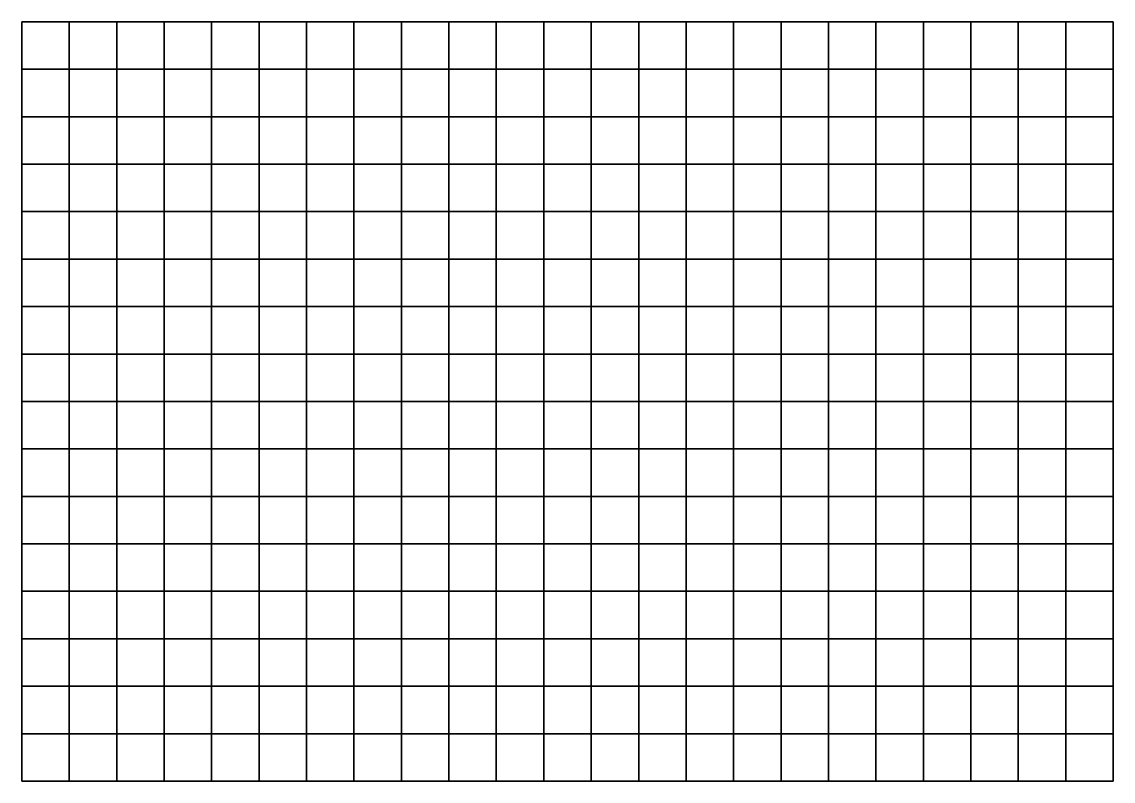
# Model space of a CAD drawing. Header units: millimetres. Extents: x 22 to 252, y -188 to -28.
import ezdxf

# ---------------------------------------------------------------- set-up
doc = ezdxf.new("R2010")
doc.units = ezdxf.units.MM
doc.header["$MEASUREMENT"] = 0
doc.layers.add('Layer 1', color=7, linetype='Continuous')

# ---------------------------------------------------------------- blocks, each defined once
blk = doc.blocks.new('block 2')
at = {"layer": 'Layer 1', "color": 250, "lineweight": 35}
for points in [[(21.99, -28.08), (21.99, -188.08)], [(31.99, -28.08), (31.99, -188.08)], [(41.99, -28.08), (41.99, -188.08)], [(51.99, -28.08), (51.99, -188.08)], [(61.99, -28.08), (61.99, -188.08)], [(71.99, -28.08), (71.99, -188.08)], [(81.99, -28.08), (81.99, -188.08)], [(91.99, -28.08), (91.99, -188.08)], [(101.99, -28.08), (101.99, -188.08)], [(111.99, -28.08), (111.99, -188.08)], [(121.99, -28.08), (121.99, -188.08)], [(131.99, -28.08), (131.99, -188.08)], [(141.99, -28.08), (141.99, -188.08)], [(151.99, -28.08), (151.99, -188.08)], [(161.99, -28.08), (161.99, -188.08)], [(171.99, -28.08), (171.99, -188.08)], [(181.99, -28.08), (181.99, -188.08)], [(191.99, -28.08), (191.99, -188.08)], [(201.99, -28.08), (201.99, -188.08)], [(211.99, -28.08), (211.99, -188.08)], [(221.99, -28.08), (221.99, -188.08)], [(231.99, -28.08), (231.99, -188.08)], [(241.99, -28.08), (241.99, -188.08)], [(251.99, -28.08), (251.99, -188.08)]]:
    blk.add_lwpolyline(points, dxfattribs=at)

msp = doc.modelspace()

# ---------------------------------------------------------------- linework, layer by layer
at = {"layer": 'Layer 1', "color": 250, "lineweight": 35}
for points in [[(21.99, -28.08), (251.99, -28.08)], [(21.99, -38.08), (251.99, -38.08)], [(21.99, -48.08), (251.99, -48.08)], [(21.99, -58.08), (251.99, -58.08)], [(21.99, -68.08), (251.99, -68.08)], [(21.99, -78.08), (251.99, -78.08)], [(21.99, -88.08), (251.99, -88.08)], [(21.99, -98.08), (251.99, -98.08)], [(21.99, -108.08), (251.99, -108.08)], [(21.99, -118.08), (251.99, -118.08)], [(21.99, -128.08), (251.99, -128.08)], [(21.99, -138.08), (251.99, -138.08)], [(21.99, -148.08), (251.99, -148.08)], [(21.99, -158.08), (251.99, -158.08)], [(21.99, -168.08), (251.99, -168.08)], [(21.99, -178.08), (251.99, -178.08)], [(21.99, -188.08), (251.99, -188.08)]]:
    msp.add_lwpolyline(points, dxfattribs=at)

# ---------------------------------------------------------------- block references
at = {"layer": 'Layer 1'}
msp.add_blockref('block 2', (0, 0), dxfattribs=at)

doc.saveas('drawing.dxf')
